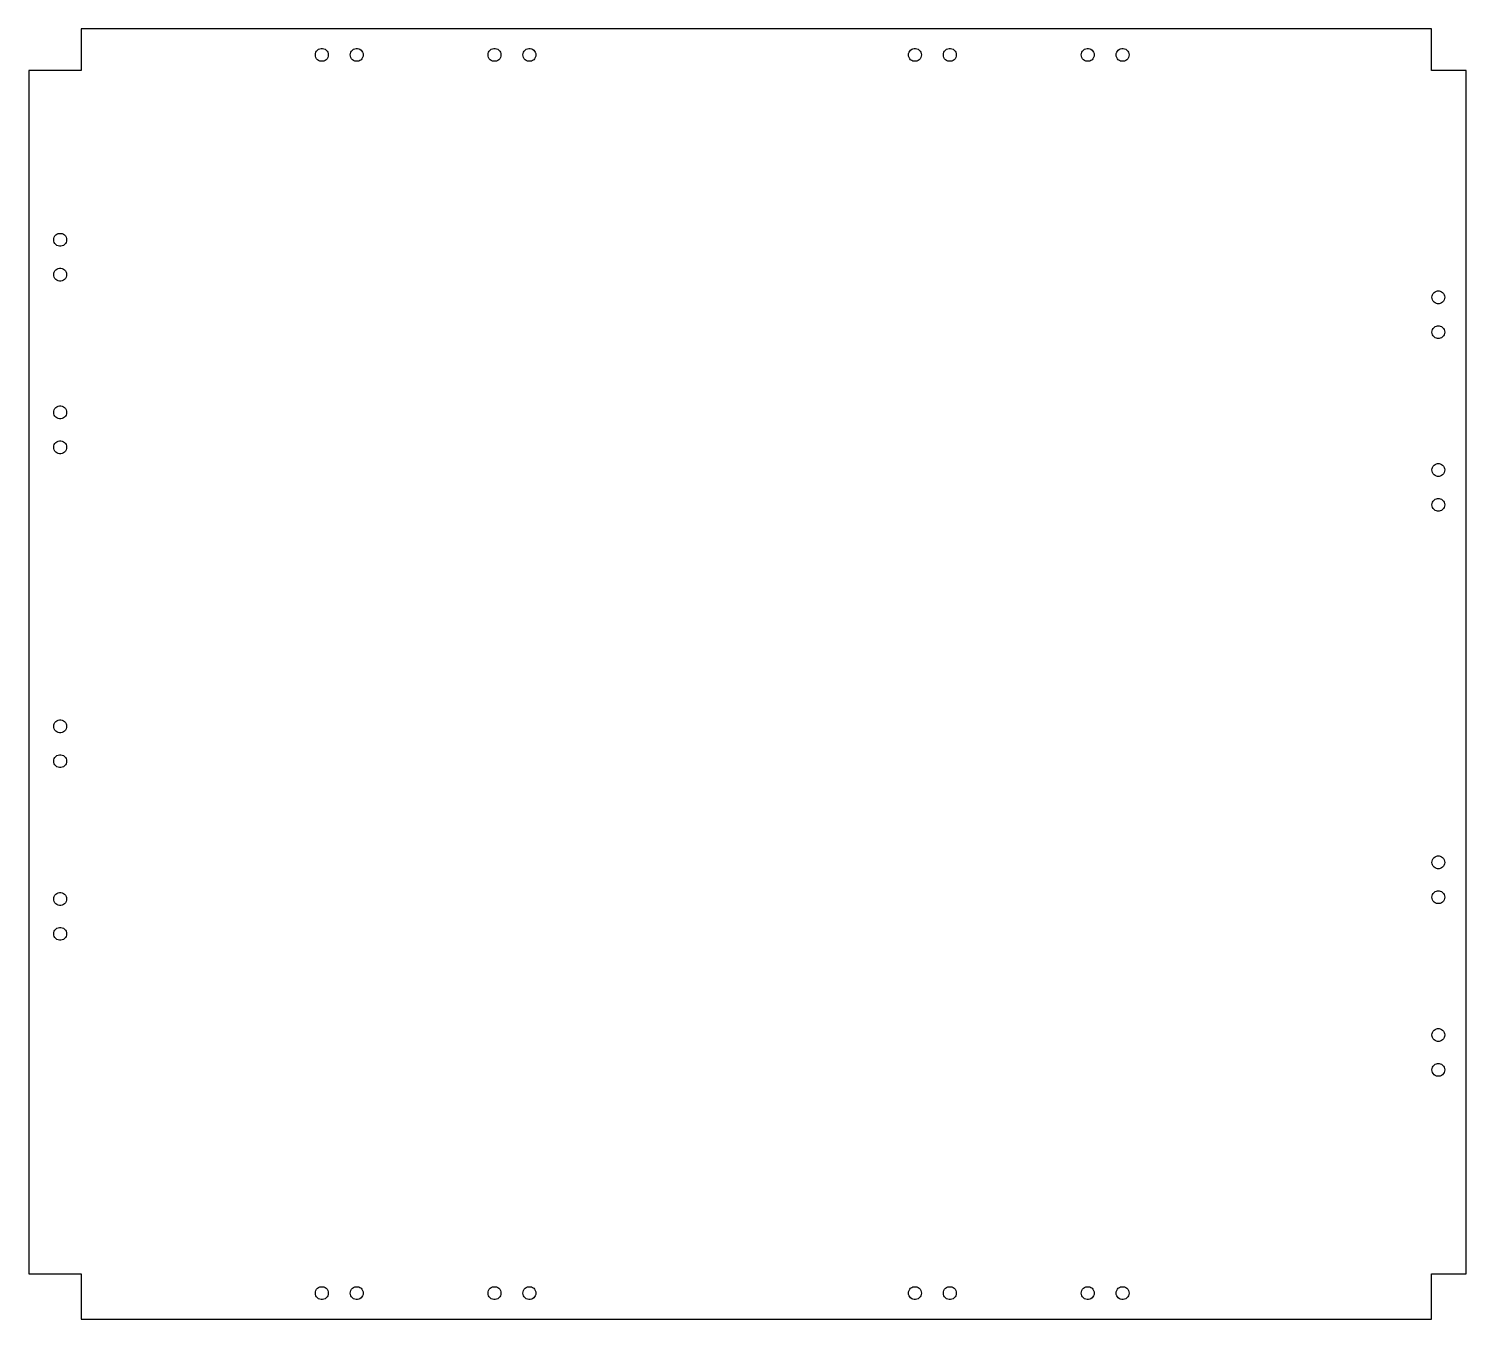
# Model space of a CAD drawing. Extents: x 0 to 412, y 0 to 370.
import ezdxf

# ---------------------------------------------------------------- set-up
doc = ezdxf.new("R2010")
doc.units = 0
doc.layers.add('Layer_1', color=7, linetype='CONTINUOUS')

msp = doc.modelspace()

# ---------------------------------------------------------------- linework, layer by layer
at = {"layer": 'Layer_1', "color": 7}
for points in [[(401.76246, 13.23212), (411.75032, 13.23212), (411.75032, 357.76654), (401.76246, 357.76654), (401.76246, 369.75032), (15.231499, 369.75032), (15.231499, 357.76654), (0.24968, 357.76654), (0.24968, 13.23212), (15.231499, 13.23212), (15.231499, 0.24968), (401.76246, 0.24968)], [(83.954711, 360.42293), (83.576871, 360.50383), (83.223911, 360.66067), (82.911341, 360.88743), (82.652761, 361.17503), (82.459491, 361.50949), (82.340201, 361.87608), (82.299801, 362.26058), (82.340201, 362.64504), (82.459491, 363.01162), (82.652761, 363.34609), (82.911341, 363.63369), (83.223911, 363.86044), (83.576871, 364.0169), (83.954711, 364.0978), (84.341031, 364.0978), (84.718911, 364.0169), (85.071861, 363.86044), (85.384421, 363.63369), (85.643011, 363.34609), (85.836291, 363.01162), (85.955581, 362.64504), (85.995981, 362.26058), (85.955581, 361.87608), (85.836291, 361.50949), (85.643011, 361.17503), (85.384421, 360.88743), (85.071861, 360.66067), (84.718911, 360.50383), (84.341031, 360.42293)], [(93.942981, 360.42293), (93.564471, 360.50383), (93.211891, 360.66067), (92.899331, 360.88743), (92.640741, 361.17503), (92.447841, 361.50949), (92.328171, 361.87608), (92.288171, 362.26058), (92.328171, 362.64504), (92.447841, 363.01162), (92.640741, 363.34609), (92.899331, 363.63369), (93.211891, 363.86044), (93.564471, 364.0169), (93.942981, 364.0978), (94.328521, 364.0978), (94.707071, 364.0169), (95.059661, 363.86044), (95.372221, 363.63369), (95.630801, 363.34609), (95.823701, 363.01162), (95.943361, 362.64504), (95.983361, 362.26058), (95.943361, 361.87608), (95.823701, 361.50949), (95.630801, 361.17503), (95.372221, 360.88743), (95.059661, 360.66067), (94.707071, 360.50383), (94.328521, 360.42293)], [(133.3951, 360.42293), (133.01658, 360.50383), (132.66401, 360.66067), (132.35145, 360.88743), (132.09286, 361.17503), (131.89996, 361.50949), (131.78029, 361.87608), (131.74029, 362.26058), (131.78029, 362.64504), (131.89996, 363.01162), (132.09286, 363.34609), (132.35145, 363.63369), (132.66401, 363.86044), (133.01658, 364.0169), (133.3951, 364.0978), (133.78063, 364.0978), (134.15919, 364.0169), (134.51177, 363.86044), (134.82434, 363.63369), (135.08292, 363.34609), (135.27581, 363.01162), (135.39548, 362.64504), (135.43548, 362.26058), (135.39548, 361.87608), (135.27581, 361.50949), (135.08292, 361.17503), (134.82434, 360.88743), (134.51177, 360.66067), (134.15919, 360.50383), (133.78063, 360.42293)], [(142.33927, 360.88728), (142.08068, 361.17488), (141.88779, 361.50935), (141.76812, 361.87593), (141.72812, 362.26043), (141.76812, 362.64489), (141.88779, 363.01148), (142.08068, 363.34594), (142.33927, 363.63354), (142.65184, 363.8603), (143.00442, 364.01676), (143.38297, 364.09766), (143.76847, 364.09766), (144.14698, 364.01676), (144.49956, 363.8603), (144.81213, 363.63354), (145.07071, 363.34594), (145.26361, 363.01148), (145.38365, 362.64489), (145.42365, 362.26043), (145.38365, 361.87593), (145.26361, 361.50935), (145.07071, 361.17488), (144.81213, 360.88728), (144.49956, 360.66053), (144.14698, 360.50407), (143.76847, 360.42317), (143.38293, 360.42317), (143.00438, 360.50407), (142.6518, 360.66053)], [(253.74906, 360.42293), (253.37051, 360.50383), (253.01793, 360.66067), (252.70537, 360.88743), (252.44682, 361.17503), (252.25392, 361.50949), (252.13387, 361.87608), (252.09387, 362.26058), (252.13387, 362.64504), (252.25392, 363.01162), (252.44682, 363.34609), (252.70537, 363.63369), (253.01793, 363.86044), (253.37051, 364.0169), (253.74906, 364.0978), (254.13459, 364.0978), (254.51311, 364.0169), (254.86569, 363.86044), (255.17826, 363.63369), (255.43684, 363.34609), (255.62974, 363.01162), (255.7494, 362.64504), (255.7894, 362.26058), (255.7494, 361.87608), (255.62974, 361.50949), (255.43684, 361.17503), (255.17826, 360.88743), (254.86569, 360.66067), (254.51311, 360.50383), (254.13459, 360.42293)], [(263.73693, 360.42293), (263.35838, 360.50383), (263.0058, 360.66067), (262.69323, 360.88743), (262.43464, 361.17503), (262.24175, 361.50949), (262.12208, 361.87608), (262.08208, 362.26058), (262.12208, 362.64504), (262.24175, 363.01162), (262.43464, 363.34609), (262.69323, 363.63369), (263.0058, 363.86044), (263.35838, 364.0169), (263.73693, 364.0978), (264.12246, 364.0978), (264.50102, 364.0169), (264.8536, 363.86044), (265.16617, 363.63369), (265.42474, 363.34609), (265.61765, 363.01162), (265.73731, 362.64504), (265.77731, 362.26058), (265.73731, 361.87608), (265.61765, 361.50949), (265.42474, 361.17503), (265.16617, 360.88743), (264.8536, 360.66067), (264.50102, 360.50383), (264.12246, 360.42293)], [(303.18905, 360.42293), (302.8105, 360.50383), (302.45792, 360.66067), (302.14535, 360.88743), (301.88676, 361.17503), (301.69387, 361.50949), (301.5742, 361.87608), (301.5342, 362.26058), (301.5742, 362.64504), (301.69387, 363.01162), (301.88676, 363.34609), (302.14535, 363.63369), (302.45792, 363.86044), (302.8105, 364.0169), (303.18905, 364.0978), (303.57458, 364.0978), (303.95314, 364.0169), (304.30572, 363.86044), (304.61828, 363.63369), (304.87686, 363.34609), (305.06977, 363.01162), (305.18981, 362.64504), (305.22981, 362.26058), (305.18981, 361.87608), (305.06977, 361.50949), (304.87686, 361.17503), (304.61828, 360.88743), (304.30572, 360.66067), (303.95314, 360.50383), (303.57458, 360.42293)], [(313.17691, 360.42293), (312.7984, 360.50383), (312.44582, 360.66067), (312.13326, 360.88743), (311.87467, 361.17503), (311.68177, 361.50949), (311.5621, 361.87608), (311.5221, 362.26058), (311.5621, 362.64504), (311.68177, 363.01162), (311.87467, 363.34609), (312.13326, 363.63369), (312.44582, 363.86044), (312.7984, 364.0169), (313.17691, 364.0978), (313.56244, 364.0978), (313.941, 364.0169), (314.29358, 363.86044), (314.60615, 363.63369), (314.86473, 363.34609), (315.05763, 363.01162), (315.17729, 362.64504), (315.21729, 362.26058), (315.17729, 361.87608), (315.05763, 361.50949), (314.86473, 361.17503), (314.60615, 360.88743), (314.29358, 360.66067), (313.941, 360.50383), (313.56244, 360.42293)], [(9.045608, 307.494457), (8.667774, 307.575337), (8.314815, 307.731797), (8.00225, 307.958551), (7.743666, 308.246152), (7.550389, 308.580614), (7.431101, 308.9472), (7.390701, 309.3317), (7.431101, 309.716162), (7.550389, 310.082748), (7.743666, 310.417211), (8.00225, 310.704811), (8.314815, 310.931566), (8.667774, 311.088026), (9.045608, 311.168906), (9.431935, 311.168906), (9.809808, 311.088026), (10.162765, 310.931566), (10.475331, 310.704811), (10.733914, 310.417211), (10.926815, 310.082748), (11.046102, 309.716162), (11.086502, 309.3317), (11.046102, 308.9472), (10.926815, 308.580614), (10.733914, 308.246152), (10.475331, 307.958551), (10.162765, 307.731797), (9.809808, 307.575337), (9.431935, 307.494457)], [(9.045608, 297.507931), (8.667774, 297.588801), (8.314815, 297.745262), (8.00225, 297.972016), (7.743666, 298.259616), (7.550389, 298.594079), (7.431101, 298.960665), (7.390701, 299.345203), (7.431101, 299.729665), (7.550389, 300.096251), (7.743666, 300.430714), (8.00225, 300.718314), (8.314815, 300.945068), (8.667774, 301.101529), (9.045608, 301.182409), (9.431935, 301.182409), (9.809808, 301.101529), (10.162765, 300.945068), (10.475331, 300.718314), (10.733914, 300.430714), (10.926815, 300.096251), (11.046102, 299.729665), (11.086502, 299.345203), (11.046102, 298.960665), (10.926815, 298.594079), (10.733914, 298.259616), (10.475331, 297.972016), (10.162765, 297.745262), (9.809808, 297.588801), (9.431935, 297.507931)], [(403.56725, 291.016709), (403.18871, 291.097589), (402.83612, 291.254049), (402.52356, 291.480804), (402.26497, 291.768404), (402.07207, 292.102867), (401.95203, 292.469453), (401.91203, 292.853915), (401.95203, 293.238452), (402.07207, 293.605039), (402.26497, 293.939501), (402.52356, 294.227101), (402.83612, 294.453856), (403.18871, 294.610316), (403.56725, 294.691196), (403.95279, 294.691196), (404.33134, 294.610316), (404.68393, 294.453856), (404.99649, 294.227101), (405.25507, 293.939501), (405.44798, 293.605039), (405.56801, 293.238452), (405.60801, 292.853915), (405.56801, 292.469453), (405.44798, 292.102867), (405.25507, 291.768404), (404.99649, 291.480804), (404.68393, 291.254049), (404.33134, 291.097589), (403.95279, 291.016709)], [(403.56725, 281.030221), (403.18871, 281.111101), (402.83612, 281.267561), (402.52356, 281.494315), (402.26497, 281.781915), (402.07207, 282.116378), (401.95203, 282.482964), (401.91203, 282.867426), (401.95203, 283.251926), (402.07207, 283.618512), (402.26497, 283.952975), (402.52356, 284.240575), (402.83612, 284.467329), (403.18871, 284.62379), (403.56725, 284.70467), (403.95279, 284.70467), (404.33134, 284.62379), (404.68393, 284.467329), (404.99649, 284.240575), (405.25507, 283.952975), (405.44798, 283.618512), (405.56801, 283.251926), (405.60801, 282.867426), (405.56801, 282.482964), (405.44798, 282.116378), (405.25507, 281.781915), (404.99649, 281.494315), (404.68393, 281.267561), (404.33134, 281.111101), (403.95279, 281.030221)], [(9.045608, 258.061252), (8.667774, 258.142132), (8.314815, 258.298592), (8.00225, 258.525347), (7.743666, 258.812947), (7.550389, 259.147409), (7.431101, 259.513996), (7.390701, 259.898458), (7.431101, 260.282957), (7.550389, 260.649544), (7.743666, 260.984006), (8.00225, 261.271606), (8.314815, 261.498361), (8.667774, 261.654821), (9.045608, 261.735701), (9.431935, 261.735701), (9.809808, 261.654821), (10.162765, 261.498361), (10.475331, 261.271606), (10.733914, 260.984006), (10.926815, 260.649544), (11.046102, 260.282957), (11.086502, 259.898458), (11.046102, 259.513996), (10.926815, 259.147409), (10.733914, 258.812947), (10.475331, 258.525347), (10.162765, 258.298592), (9.809808, 258.142132), (9.431935, 258.061252)], [(9.045608, 248.074763), (8.667774, 248.155643), (8.314815, 248.312104), (8.00225, 248.538858), (7.743666, 248.826458), (7.550389, 249.160921), (7.431101, 249.527507), (7.390701, 249.911969), (7.431101, 250.296469), (7.550389, 250.663055), (7.743666, 250.997518), (8.00225, 251.285118), (8.314815, 251.511872), (8.667774, 251.668333), (9.045608, 251.749203), (9.431935, 251.749203), (9.809808, 251.668333), (10.162765, 251.511872), (10.475331, 251.285118), (10.733914, 250.997518), (10.926815, 250.663055), (11.046102, 250.296469), (11.086502, 249.911969), (11.046102, 249.527507), (10.926815, 249.160921), (10.733914, 248.826458), (10.475331, 248.538858), (10.162765, 248.312104), (9.809808, 248.155643), (9.431935, 248.074763)], [(403.56725, 241.583504), (403.18871, 241.664384), (402.83612, 241.820845), (402.52356, 242.047599), (402.26497, 242.335199), (402.07207, 242.669662), (401.95203, 243.036248), (401.91203, 243.420748), (401.95203, 243.80521), (402.07207, 244.171796), (402.26497, 244.506259), (402.52356, 244.793859), (402.83612, 245.020613), (403.18871, 245.177074), (403.56725, 245.257944), (403.95279, 245.257944), (404.33134, 245.177074), (404.68393, 245.020613), (404.99649, 244.793859), (405.25507, 244.506259), (405.44798, 244.171796), (405.56801, 243.80521), (405.60801, 243.420748), (405.56801, 243.036248), (405.44798, 242.669662), (405.25507, 242.335199), (404.99649, 242.047599), (404.68393, 241.820845), (404.33134, 241.664384), (403.95279, 241.583504)], [(403.56725, 231.597016), (403.18871, 231.677896), (402.83612, 231.834356), (402.52356, 232.061111), (402.26497, 232.348711), (402.07207, 232.683173), (401.95203, 233.049759), (401.91203, 233.434259), (401.95203, 233.818721), (402.07207, 234.185307), (402.26497, 234.51977), (402.52356, 234.80737), (402.83612, 235.034125), (403.18871, 235.190585), (403.56725, 235.271465), (403.95279, 235.271465), (404.33134, 235.190585), (404.68393, 235.034125), (404.99649, 234.80737), (405.25507, 234.51977), (405.44798, 234.185307), (405.56801, 233.818721), (405.60801, 233.434259), (405.56801, 233.049759), (405.44798, 232.683173), (405.25507, 232.348711), (404.99649, 232.061111), (404.68393, 231.834356), (404.33134, 231.677896), (403.95279, 231.597016)], [(9.045608, 168.1827), (8.667774, 168.2636), (8.314815, 168.42006), (8.00225, 168.64681), (7.743666, 168.93441), (7.550389, 169.26888), (7.431101, 169.63546), (7.390701, 170.01993), (7.431101, 170.40443), (7.550389, 170.77101), (7.743666, 171.10547), (8.00225, 171.39307), (8.314815, 171.61983), (8.667774, 171.77629), (9.045608, 171.85719), (9.431935, 171.85719), (9.809808, 171.77629), (10.162765, 171.61983), (10.475331, 171.39307), (10.733914, 171.10547), (10.926815, 170.77101), (11.046102, 170.40443), (11.086502, 170.01993), (11.046102, 169.63546), (10.926815, 169.26888), (10.733914, 168.93441), (10.475331, 168.64681), (10.162765, 168.42006), (9.809808, 168.2636), (9.431935, 168.1827)], [(9.045608, 158.19622), (8.667774, 158.27712), (8.314815, 158.43358), (8.00225, 158.66033), (7.743666, 158.94793), (7.550389, 159.28239), (7.431101, 159.64898), (7.390701, 160.03344), (7.431101, 160.41794), (7.550389, 160.78453), (7.743666, 161.11899), (8.00225, 161.40659), (8.314815, 161.63334), (8.667774, 161.7898), (9.045608, 161.8707), (9.431935, 161.8707), (9.809808, 161.7898), (10.162765, 161.63334), (10.475331, 161.40659), (10.733914, 161.11899), (10.926815, 160.78453), (11.046102, 160.41794), (11.086502, 160.03344), (11.046102, 159.64898), (10.926815, 159.28239), (10.733914, 158.94793), (10.475331, 158.66033), (10.162765, 158.43358), (9.809808, 158.27712), (9.431935, 158.19622)], [(403.56725, 129.23534), (403.18871, 129.31624), (402.83612, 129.4727), (402.52356, 129.69945), (402.26497, 129.98705), (402.07207, 130.32152), (401.95203, 130.6881), (401.91203, 131.07256), (401.95203, 131.45706), (402.07207, 131.82365), (402.26497, 132.15811), (402.52356, 132.44571), (402.83612, 132.67247), (403.18871, 132.82893), (403.56725, 132.90983), (403.95279, 132.90983), (404.33134, 132.82893), (404.68393, 132.67247), (404.99649, 132.44571), (405.25507, 132.15811), (405.44798, 131.82365), (405.56801, 131.45706), (405.60801, 131.07256), (405.56801, 130.6881), (405.44798, 130.32152), (405.25507, 129.98705), (404.99649, 129.69945), (404.68393, 129.4727), (404.33134, 129.31624), (403.95279, 129.23534)], [(9.045608, 118.7495), (8.667774, 118.8304), (8.314815, 118.98686), (8.00225, 119.21361), (7.743666, 119.50121), (7.550389, 119.83568), (7.431101, 120.20226), (7.390701, 120.58676), (7.431101, 120.97123), (7.550389, 121.33781), (7.743666, 121.67227), (8.00225, 121.95987), (8.314815, 122.18663), (8.667774, 122.34309), (9.045608, 122.42399), (9.431935, 122.42399), (9.809808, 122.34309), (10.162765, 122.18663), (10.475331, 121.95987), (10.733914, 121.67227), (10.926815, 121.33781), (11.046102, 120.97123), (11.086502, 120.58676), (11.046102, 120.20226), (10.926815, 119.83568), (10.733914, 119.50121), (10.475331, 119.21361), (10.162765, 118.98686), (9.809808, 118.8304), (9.431935, 118.7495)], [(403.56725, 119.24885), (403.18871, 119.32975), (402.83612, 119.48621), (402.52356, 119.71297), (402.26497, 120.00057), (402.07207, 120.33503), (401.95203, 120.70161), (401.91203, 121.08608), (401.95203, 121.47058), (402.07207, 121.83716), (402.26497, 122.17163), (402.52356, 122.45923), (402.83612, 122.68598), (403.18871, 122.84244), (403.56725, 122.92334), (403.95279, 122.92334), (404.33134, 122.84244), (404.68393, 122.68598), (404.99649, 122.45923), (405.25507, 122.17163), (405.44798, 121.83716), (405.56801, 121.47058), (405.60801, 121.08608), (405.56801, 120.70161), (405.44798, 120.33503), (405.25507, 120.00057), (404.99649, 119.71297), (404.68393, 119.48621), (404.33134, 119.32975), (403.95279, 119.24885)], [(9.045608, 108.76301), (8.667774, 108.84391), (8.314815, 109.00037), (8.00225, 109.22712), (7.743666, 109.51472), (7.550389, 109.84918), (7.431101, 110.21577), (7.390701, 110.60027), (7.431101, 110.98473), (7.550389, 111.35132), (7.743666, 111.68578), (8.00225, 111.97338), (8.314815, 112.20014), (8.667774, 112.3566), (9.045608, 112.4375), (9.431935, 112.4375), (9.809808, 112.3566), (10.162765, 112.20014), (10.475331, 111.97338), (10.733914, 111.68578), (10.926815, 111.35132), (11.046102, 110.98473), (11.086502, 110.60027), (11.046102, 110.21577), (10.926815, 109.84918), (10.733914, 109.51472), (10.475331, 109.22712), (10.162765, 109.00037), (9.809808, 108.84391), (9.431935, 108.76301)], [(403.56725, 79.80225), (403.18871, 79.88275), (402.83612, 80.03996), (402.52356, 80.26672), (402.26497, 80.55432), (402.07207, 80.88878), (401.95203, 81.25536), (401.91203, 81.63986), (401.95203, 82.02433), (402.07207, 82.39091), (402.26497, 82.72538), (402.52356, 83.01298), (402.83612, 83.23973), (403.18871, 83.39619), (403.56725, 83.47709), (403.95279, 83.47709), (404.33134, 83.39619), (404.68393, 83.23973), (404.99649, 83.01298), (405.25507, 82.72538), (405.44798, 82.39091), (405.56801, 82.02433), (405.60801, 81.63986), (405.56801, 81.25536), (405.44798, 80.88878), (405.25507, 80.55432), (404.99649, 80.26672), (404.68393, 80.03996), (404.33134, 79.88275), (403.95279, 79.80225)], [(403.56725, 69.81576), (403.18871, 69.89626), (402.83612, 70.05347), (402.52356, 70.28061), (402.26497, 70.56745), (402.07207, 70.90191), (401.95203, 71.26925), (401.91203, 71.6533), (401.95203, 72.03738), (402.07207, 72.40473), (402.26497, 72.73919), (402.52356, 73.02603), (402.83612, 73.25279), (403.18871, 73.41), (403.56725, 73.4905), (403.95279, 73.4905), (404.33134, 73.41), (404.68393, 73.25279), (404.99649, 73.02603), (405.25507, 72.73919), (405.44798, 72.40473), (405.56801, 72.03738), (405.60801, 71.6533), (405.56801, 71.26925), (405.44798, 70.90191), (405.25507, 70.56745), (404.99649, 70.28061), (404.68393, 70.05347), (404.33134, 69.89626), (403.95279, 69.81576)], [(83.954711, 5.9021), (83.576871, 5.9826), (83.223911, 6.13944), (82.911341, 6.36658), (82.652761, 6.65342), (82.459491, 6.98788), (82.340201, 7.35522), (82.299801, 7.73931), (82.340201, 8.12339), (82.459491, 8.49073), (82.652761, 8.8252), (82.911341, 9.11204), (83.223911, 9.3388), (83.576871, 9.49601), (83.954711, 9.57651), (84.341031, 9.57651), (84.718911, 9.49601), (85.071861, 9.3388), (85.384421, 9.11204), (85.643011, 8.8252), (85.836291, 8.49073), (85.955581, 8.12339), (85.995981, 7.73931), (85.955581, 7.35522), (85.836291, 6.98788), (85.643011, 6.65342), (85.384421, 6.36658), (85.071861, 6.13944), (84.718911, 5.9826), (84.341031, 5.9021)], [(93.942981, 5.9021), (93.564471, 5.9826), (93.211891, 6.13944), (92.899331, 6.36658), (92.640741, 6.65342), (92.447841, 6.98788), (92.328171, 7.35522), (92.288171, 7.73931), (92.328171, 8.12339), (92.447841, 8.49073), (92.640741, 8.8252), (92.899331, 9.11204), (93.211891, 9.3388), (93.564471, 9.49601), (93.942981, 9.57651), (94.328521, 9.57651), (94.707071, 9.49601), (95.059661, 9.3388), (95.372221, 9.11204), (95.630801, 8.8252), (95.823701, 8.49073), (95.943361, 8.12339), (95.983361, 7.73931), (95.943361, 7.35522), (95.823701, 6.98788), (95.630801, 6.65342), (95.372221, 6.36658), (95.059661, 6.13944), (94.707071, 5.9826), (94.328521, 5.9021)], [(133.3951, 5.9021), (133.01658, 5.9826), (132.66401, 6.13944), (132.35145, 6.36658), (132.09286, 6.65342), (131.89996, 6.98788), (131.78029, 7.35522), (131.74029, 7.73931), (131.78029, 8.12339), (131.89996, 8.49073), (132.09286, 8.8252), (132.35145, 9.11204), (132.66401, 9.3388), (133.01658, 9.49601), (133.3951, 9.57651), (133.78063, 9.57651), (134.15919, 9.49601), (134.51177, 9.3388), (134.82434, 9.11204), (135.08292, 8.8252), (135.27581, 8.49073), (135.39548, 8.12339), (135.43548, 7.73931), (135.39548, 7.35522), (135.27581, 6.98788), (135.08292, 6.65342), (134.82434, 6.36658), (134.51177, 6.13944), (134.15919, 5.9826), (133.78063, 5.9021)], [(143.38301, 5.9021), (143.00445, 5.9826), (142.65188, 6.13944), (142.33931, 6.36658), (142.08072, 6.65342), (141.88783, 6.98788), (141.76778, 7.35522), (141.72778, 7.73931), (141.76778, 8.12339), (141.88783, 8.49073), (142.08072, 8.8252), (142.33931, 9.11204), (142.65188, 9.3388), (143.00445, 9.49601), (143.38301, 9.57651), (143.76854, 9.57651), (144.14706, 9.49601), (144.49964, 9.3388), (144.81221, 9.11204), (145.07078, 8.8252), (145.26369, 8.49073), (145.38373, 8.12339), (145.42373, 7.73931), (145.38373, 7.35522), (145.26369, 6.98788), (145.07078, 6.65342), (144.81221, 6.36658), (144.49964, 6.13944), (144.14706, 5.9826), (143.76854, 5.9021)], [(253.74906, 5.9021), (253.37051, 5.9826), (253.01793, 6.13944), (252.70537, 6.36658), (252.44682, 6.65342), (252.25392, 6.98788), (252.13387, 7.35522), (252.09387, 7.73931), (252.13387, 8.12339), (252.25392, 8.49073), (252.44682, 8.8252), (252.70537, 9.11204), (253.01793, 9.3388), (253.37051, 9.49601), (253.74906, 9.57651), (254.13459, 9.57651), (254.51311, 9.49601), (254.86569, 9.3388), (255.17826, 9.11204), (255.43684, 8.8252), (255.62974, 8.49073), (255.7494, 8.12339), (255.7894, 7.73931), (255.7494, 7.35522), (255.62974, 6.98788), (255.43684, 6.65342), (255.17826, 6.36658), (254.86569, 6.13944), (254.51311, 5.9826), (254.13459, 5.9021)], [(263.73693, 5.9021), (263.35838, 5.9826), (263.0058, 6.13944), (262.69323, 6.36658), (262.43464, 6.65342), (262.24175, 6.98788), (262.12208, 7.35522), (262.08208, 7.73931), (262.12208, 8.12339), (262.24175, 8.49073), (262.43464, 8.8252), (262.69323, 9.11204), (263.0058, 9.3388), (263.35838, 9.49601), (263.73693, 9.57651), (264.12246, 9.57651), (264.50102, 9.49601), (264.8536, 9.3388), (265.16617, 9.11204), (265.42474, 8.8252), (265.61765, 8.49073), (265.73731, 8.12339), (265.77731, 7.73931), (265.73731, 7.35522), (265.61765, 6.98788), (265.42474, 6.65342), (265.16617, 6.36658), (264.8536, 6.13944), (264.50102, 5.9826), (264.12246, 5.9021)], [(303.18905, 5.9021), (302.8105, 5.9826), (302.45792, 6.13944), (302.14535, 6.36658), (301.88676, 6.65342), (301.69387, 6.98788), (301.5742, 7.35522), (301.5342, 7.73931), (301.5742, 8.12339), (301.69387, 8.49073), (301.88676, 8.8252), (302.14535, 9.11204), (302.45792, 9.3388), (302.8105, 9.49601), (303.18905, 9.57651), (303.57458, 9.57651), (303.95314, 9.49601), (304.30572, 9.3388), (304.61828, 9.11204), (304.87686, 8.8252), (305.06977, 8.49073), (305.18981, 8.12339), (305.22981, 7.73931), (305.18981, 7.35522), (305.06977, 6.98788), (304.87686, 6.65342), (304.61828, 6.36658), (304.30572, 6.13944), (303.95314, 5.9826), (303.57458, 5.9021)], [(313.17691, 5.9021), (312.7984, 5.9826), (312.44582, 6.13944), (312.13326, 6.36658), (311.87467, 6.65342), (311.68177, 6.98788), (311.5621, 7.35522), (311.5221, 7.73931), (311.5621, 8.12339), (311.68177, 8.49073), (311.87467, 8.8252), (312.13326, 9.11204), (312.44582, 9.3388), (312.7984, 9.49601), (313.17691, 9.57651), (313.56244, 9.57651), (313.941, 9.49601), (314.29358, 9.3388), (314.60615, 9.11204), (314.86473, 8.8252), (315.05763, 8.49073), (315.17729, 8.12339), (315.21729, 7.73931), (315.17729, 7.35522), (315.05763, 6.98788), (314.86473, 6.65342), (314.60615, 6.36658), (314.29358, 6.13944), (313.941, 5.9826), (313.56244, 5.9021)]]:
    msp.add_lwpolyline(points, close=True, dxfattribs=at)

doc.saveas('drawing.dxf')
